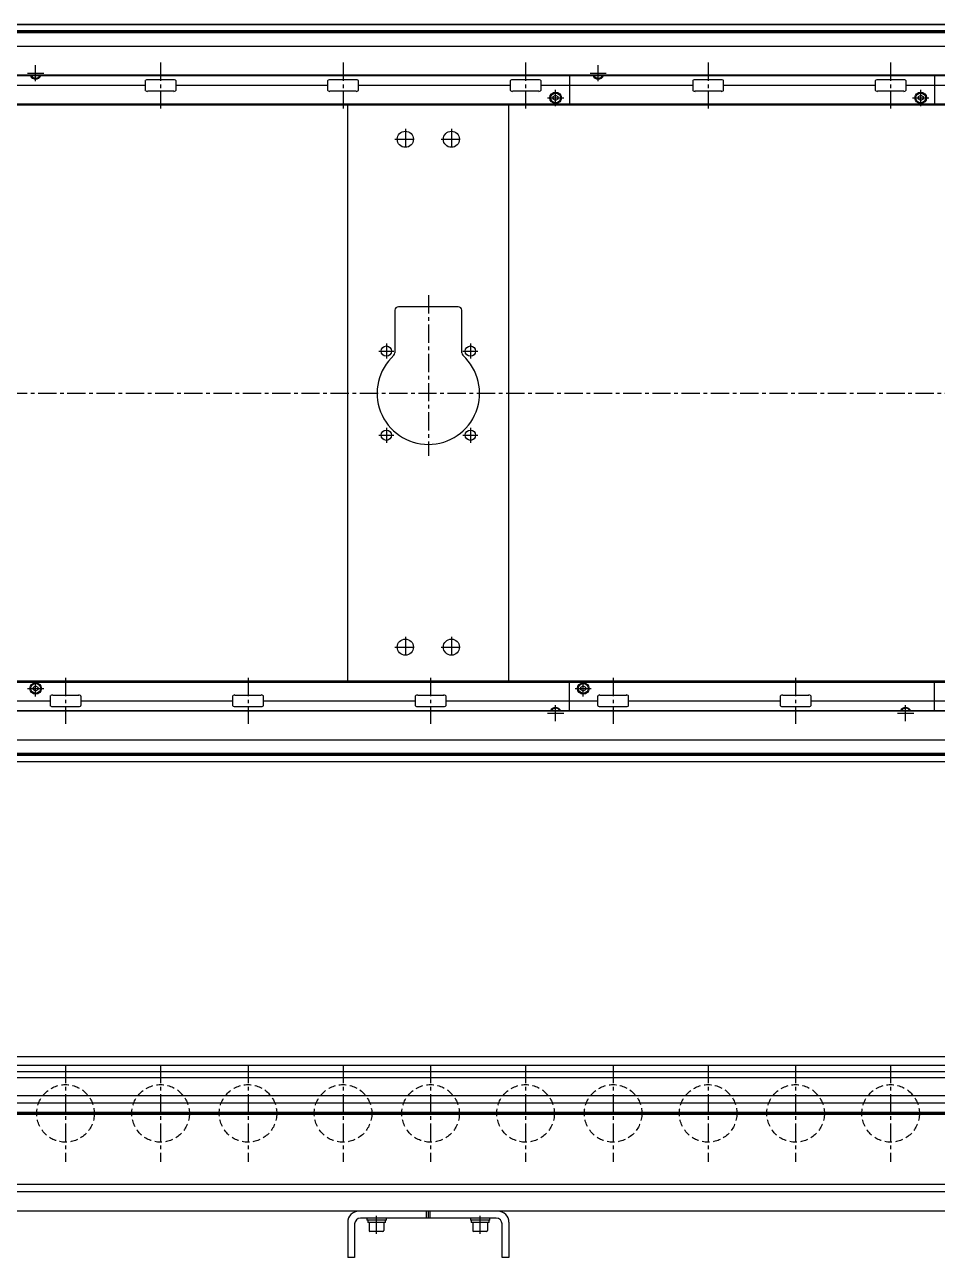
# Model space of a CAD drawing. Extents: x -10 to 4758, y -8 to 1151.
# Drawn here: x 2355 to 3147, y 28 to 1098 of the extents above; entities that cross this region are included whole.
import ezdxf

# ---------------------------------------------------------------- set-up
doc = ezdxf.new("R2010")
doc.units = 0
doc.header["$LTSCALE"] = 0.5
doc.linetypes.add('CENTER', pattern=[50.8, 31.75, -6.35, 6.35, -6.35])
doc.linetypes.add('DASHED', pattern=[19.05, 12.7, -6.35])
for name, color, linetype in [('MSM_CENTER', 1, 'CENTER'), ('MSM_CONTINUOUS', 7, 'CONTINUOUS'), ('MSM_DASHED', 4, 'DASHED')]:
    doc.layers.add(name, color=color, linetype=linetype)

msp = doc.modelspace()

# ---------------------------------------------------------------- linework, layer by layer
at = {"layer": 'MSM_CENTER'}
for p, q in [((2364.3, 1049.2), (2364.3, 1063.2)), ((2472.8, 1065.5), (2472.8, 1025.5)), ((2631.2, 1065.5), (2631.2, 1025.5)), ((2789.7, 1065.5), (2789.7, 1025.5)), ((2852.8, 1049.2), (2852.8, 1063.2)), ((2948.2, 1065.5), (2948.2, 1025.5)), ((3106.7, 1065.5), (3106.7, 1025.5)), ((2357.3, 1056.2), (2371.3, 1056.2)), ((2845.8, 1056.2), (2859.8, 1056.2)), ((2815.8, 1027.7), (2815.8, 1041.8)), ((3132.8, 1027.7), (3132.8, 1041.8)), ((2808.8, 1034.8), (2822.8, 1034.8)), ((3125.8, 1034.8), (3139.8, 1034.8)), ((2685.3, 1007.9), (2685.3, 989.9)), ((2725.3, 1007.9), (2725.3, 989.9)), ((2676.3, 998.9), (2694.3, 998.9)), ((2716.3, 998.9), (2734.3, 998.9)), ((2705.3, 863.4), (2705.3, 723.9)), ((2662.3, 814.9), (2675.3, 814.9)), ((2668.8, 821.4), (2668.8, 808.4)), ((2735.3, 814.9), (2748.3, 814.9)), ((2741.8, 821.4), (2741.8, 808.4)), ((359.8, 778.4), (3950.9, 778.4)), ((2662.3, 741.9), (2675.3, 741.9)), ((2668.8, 748.4), (2668.8, 735.4)), ((2735.3, 741.9), (2748.3, 741.9)), ((2741.8, 748.4), (2741.8, 735.4)), ((2676.3, 557.9), (2694.3, 557.9)), ((2685.3, 566.9), (2685.3, 548.9)), ((2716.3, 557.9), (2734.3, 557.9)), ((2725.3, 566.9), (2725.3, 548.9)), ((2364.3, 515), (2364.3, 529)), ((2390.2, 531.3), (2390.2, 491.3)), ((2548.7, 531.3), (2548.7, 491.3)), ((2707.2, 531.3), (2707.2, 491.3)), ((2839.8, 515), (2839.8, 529)), ((2865.7, 531.3), (2865.7, 491.3)), ((3024.2, 531.3), (3024.2, 491.3)), ((2357.3, 522), (2371.3, 522)), ((2832.8, 522), (2846.8, 522)), ((2815.8, 493.5), (2815.8, 507.5)), ((3119.7, 493.5), (3119.7, 507.5)), ((2808.8, 500.5), (2822.8, 500.5)), ((3112.7, 500.5), (3126.8, 500.5)), ((2390.2, 195), (2390.2, 111)), ((2472.8, 195), (2472.8, 111)), ((2548.7, 195), (2548.7, 111)), ((2631.2, 195), (2631.2, 111)), ((2707.2, 195), (2707.2, 111)), ((2789.7, 195), (2789.7, 111)), ((2865.7, 195), (2865.7, 111)), ((2948.2, 195), (2948.2, 111)), ((3024.2, 195), (3024.2, 111)), ((3106.7, 195), (3106.7, 111)), ((367.2, 153), (3941.2, 153)), ((2660.3, 48.4), (2660.3, 64)), ((2750.3, 48.4), (2750.3, 64))]:
    msp.add_line(p, q, dxfattribs=at)
at = {"layer": 'MSM_CONTINUOUS'}
for p, q in [((3940.8, 1098.4), (370.7, 1098.4)), ((3939.2, 1098.3), (372.2, 1098.3)), ((3914.6, 1092.9), (396.9, 1092.9)), ((3914.5, 1092), (397, 1092)), ((3914.6, 1091.2), (396.9, 1091.2)), ((3939.2, 1079.5), (372.2, 1079.5)), ((3939.2, 1054.1), (372.2, 1054.1)), ((3939.2, 1054.5), (422.2, 1054.5)), ((2364.3, 1053.9), (2363.9, 1054.1)), ((2364.6, 1054.1), (2364.3, 1053.9)), ((2459.3, 1049.5), (2459.3, 1041.5)), ((2484.2, 1050.5), (2461.3, 1050.5)), ((2486.2, 1041.5), (2486.2, 1049.5)), ((2617.8, 1049.5), (2617.8, 1041.5)), ((2642.7, 1050.5), (2619.8, 1050.5)), ((2644.7, 1041.5), (2644.7, 1049.5)), ((2776.3, 1049.5), (2776.3, 1041.5)), ((2801.2, 1050.5), (2778.3, 1050.5)), ((2803.2, 1041.5), (2803.2, 1049.5)), ((2827.8, 1054.1), (2827.8, 1029.4)), ((2852.8, 1053.9), (2852.4, 1054.1)), ((2853.1, 1054.1), (2852.8, 1053.9)), ((2934.8, 1049.5), (2934.8, 1041.5)), ((2959.7, 1050.5), (2936.8, 1050.5)), ((2961.7, 1041.5), (2961.7, 1049.5)), ((3093.3, 1049.5), (3093.3, 1041.5)), ((3118.2, 1050.5), (3095.3, 1050.5)), ((3120.2, 1041.5), (3120.2, 1049.5)), ((3144.8, 1054.1), (3144.8, 1029.4)), ((2459.3, 1045.5), (2327.7, 1045.5)), ((2484.2, 1040.5), (2461.3, 1040.5)), ((2617.8, 1045.5), (2486.2, 1045.5)), ((2642.7, 1040.5), (2619.8, 1040.5)), ((2776.3, 1045.5), (2644.7, 1045.5)), ((2801.2, 1040.5), (2778.3, 1040.5)), ((2934.8, 1045.5), (2803.2, 1045.5)), ((2959.7, 1040.5), (2936.8, 1040.5)), ((3093.3, 1045.5), (2961.7, 1045.5)), ((3118.2, 1040.5), (3095.3, 1040.5)), ((3251.8, 1045.5), (3120.2, 1045.5)), ((3937.3, 1029.4), (450.3, 1029.4)), ((3940.8, 1028.4), (450.3, 1028.4)), ((2635.3, 528.4), (2635.3, 1028.4)), ((2775.3, 528.4), (2775.3, 1028.4)), ((2813.8, 1035.9), (2815.8, 1037.1)), ((2813.8, 1033.6), (2813.8, 1035.9)), ((2815.8, 1032.4), (2813.8, 1033.6)), ((2815.8, 1037.1), (2817.8, 1035.9)), ((2817.8, 1033.6), (2815.8, 1032.4)), ((2817.8, 1035.9), (2817.8, 1033.6)), ((3130.8, 1035.9), (3132.8, 1037.1)), ((3130.8, 1033.6), (3130.8, 1035.9)), ((3132.8, 1032.4), (3130.8, 1033.6)), ((3132.8, 1037.1), (3134.8, 1035.9)), ((3134.8, 1033.6), (3132.8, 1032.4)), ((3134.8, 1035.9), (3134.8, 1033.6)), ((2676.3, 850.4), (2676.3, 813.5)), ((2731.3, 853.4), (2679.3, 853.4)), ((2734.3, 813.5), (2734.3, 850.4)), ((3940.8, 528.4), (450.3, 528.4)), ((450.3, 527.4), (3937.3, 527.4)), ((2827.8, 502.6), (2827.8, 527.4)), ((3144.8, 502.6), (3144.8, 527.4)), ((2362.3, 523.2), (2364.3, 524.4)), ((2362.3, 520.9), (2362.3, 523.2)), ((2364.3, 519.7), (2362.3, 520.9)), ((2364.3, 524.4), (2366.3, 523.2)), ((2366.3, 520.9), (2364.3, 519.7)), ((2366.3, 523.2), (2366.3, 520.9)), ((2376.8, 515.3), (2376.8, 507.3)), ((2378.8, 516.3), (2401.7, 516.3)), ((2403.7, 507.3), (2403.7, 515.3)), ((2535.3, 515.3), (2535.3, 507.3)), ((2537.3, 516.3), (2560.2, 516.3)), ((2562.2, 507.3), (2562.2, 515.3)), ((2693.8, 515.3), (2693.8, 507.3)), ((2695.8, 516.3), (2718.7, 516.3)), ((2720.7, 507.3), (2720.7, 515.3)), ((2837.8, 523.2), (2839.8, 524.4)), ((2837.8, 520.9), (2837.8, 523.2)), ((2839.8, 519.7), (2837.8, 520.9)), ((2839.8, 524.4), (2841.8, 523.2)), ((2841.8, 520.9), (2839.8, 519.7)), ((2841.8, 523.2), (2841.8, 520.9)), ((2852.3, 515.3), (2852.3, 507.3)), ((2854.3, 516.3), (2877.2, 516.3)), ((2879.2, 507.3), (2879.2, 515.3)), ((3010.8, 515.3), (3010.8, 507.3)), ((3012.8, 516.3), (3035.7, 516.3)), ((3037.7, 507.3), (3037.7, 515.3)), ((2245.2, 511.3), (2376.8, 511.3)), ((2378.8, 506.3), (2401.7, 506.3)), ((2403.7, 511.3), (2535.3, 511.3)), ((2537.3, 506.3), (2560.2, 506.3)), ((2562.2, 511.3), (2693.8, 511.3)), ((2695.8, 506.3), (2718.7, 506.3)), ((2720.7, 511.3), (2852.3, 511.3)), ((2854.3, 506.3), (2877.2, 506.3)), ((2879.2, 511.3), (3010.8, 511.3)), ((3012.8, 506.3), (3035.7, 506.3)), ((3037.7, 511.3), (3169.3, 511.3)), ((3939.2, 502.6), (372.2, 502.6)), ((3939.2, 502.2), (422.2, 502.2)), ((2815.4, 502.6), (2815.8, 502.9)), ((2815.8, 502.9), (2816.1, 502.6)), ((3119.4, 502.6), (3119.7, 502.9)), ((3119.7, 502.9), (3120.1, 502.6)), ((3939.2, 477.2), (372.2, 477.2)), ((3914.6, 465.6), (396.9, 465.6)), ((3914.6, 463.9), (396.9, 463.9)), ((3914.5, 464.7), (397, 464.7)), ((3940.8, 458.4), (370.7, 458.4)), ((3939.2, 458.4), (372.2, 458.4)), ((3939.2, 202), (372.2, 202)), ((3939.2, 194.6), (674.4, 194.6)), ((3823.2, 189), (676.6, 189)), ((3823.2, 184), (678.6, 184)), ((3723.2, 168.2), (667.2, 168.2)), ((3723.2, 161.8), (682.2, 161.8)), ((3723.2, 153.9), (682.2, 153.9)), ((3723.2, 153), (682.2, 153)), ((3723.2, 152.1), (682.2, 152.1)), ((3723.2, 91.3), (682.2, 91.3)), ((3723.2, 84.8), (679.7, 84.8)), ((3940.8, 68), (472.2, 68)), ((2703.8, 62), (2703.8, 68)), ((2705.3, 62), (2705.3, 68)), ((2706.8, 62), (2706.8, 68)), ((2635.3, 58.5), (2635.3, 28)), ((2641.3, 57), (2641.3, 28)), ((2764.3, 62), (2646.3, 62)), ((2651.8, 62), (2651.8, 60.4)), ((2668.8, 60.4), (2651.8, 60.4)), ((2652.6, 60.4), (2652.6, 58.4)), ((2668, 58.4), (2652.6, 58.4)), ((2653.8, 58.4), (2653.8, 51.2)), ((2666.8, 51.2), (2666.8, 58.4)), ((2668, 58.4), (2668, 60.4)), ((2668.8, 60.4), (2668.8, 62)), ((2741.8, 62), (2741.8, 60.4)), ((2758.8, 60.4), (2741.8, 60.4)), ((2742.6, 60.4), (2742.6, 58.4)), ((2758, 58.4), (2742.6, 58.4)), ((2743.8, 58.4), (2743.8, 51.2)), ((2756.8, 51.2), (2756.8, 58.4)), ((2758, 58.4), (2758, 60.4)), ((2758.8, 60.4), (2758.8, 62)), ((2769.3, 28), (2769.3, 57)), ((2775.3, 58.5), (2775.3, 28)), ((2665.9, 50.4), (2654.6, 50.4)), ((2755.9, 50.4), (2744.6, 50.4)), ((2641.3, 28), (2635.3, 28)), ((2775.3, 28), (2769.3, 28))]:
    msp.add_line(p, q, dxfattribs=at)
for centre, radius in [((2815.8, 1034.8), 5), ((2815.8, 1034.8), 4.25), ((3132.8, 1034.8), 5), ((3132.8, 1034.8), 4.25), ((2685.3, 998.9), 7), ((2725.3, 998.9), 7), ((2668.8, 814.9), 4.5), ((2741.8, 814.9), 4.5), ((2668.8, 741.9), 4.5), ((2741.8, 741.9), 4.5), ((2685.3, 557.9), 7), ((2725.3, 557.9), 7), ((2364.3, 522), 5), ((2364.3, 522), 4.25), ((2839.8, 522), 5), ((2839.8, 522), 4.25)]:
    msp.add_circle(centre, radius, dxfattribs=at)
for centre, radius, start, end in [((2364.3, 1056.2), 5, 204.8346, 335.1654), ((2364.3, 1056.2), 4.25, 209.6116, 330.3884), ((2460.2, 1049.4), 0.882, 115.5328, 172.1027), ((2461.3, 1047.1), 3.41, 89.6687, 115.2454), ((2484.2, 1047.1), 3.41, 64.7546, 90.3313), ((2485.3, 1049.4), 0.882, 7.8973, 64.4672), ((2618.7, 1049.4), 0.882, 115.5328, 172.1027), ((2619.8, 1047.1), 3.41, 89.6687, 115.2454), ((2642.7, 1047.1), 3.41, 64.7546, 90.3313), ((2643.8, 1049.4), 0.882, 7.8973, 64.4672), ((2777.2, 1049.4), 0.882, 115.5328, 172.1027), ((2778.3, 1047.1), 3.41, 89.6687, 115.2454), ((2801.2, 1047.1), 3.41, 64.7546, 90.3313), ((2802.3, 1049.4), 0.882, 7.8973, 64.4672), ((2852.8, 1056.2), 5, 204.8346, 335.1654), ((2852.8, 1056.2), 4.25, 209.6116, 330.3884), ((2935.7, 1049.4), 0.882, 115.5328, 172.1027), ((2936.8, 1047.1), 3.41, 89.6687, 115.2454), ((2959.7, 1047.1), 3.41, 64.7546, 90.3313), ((2960.8, 1049.4), 0.882, 7.8973, 64.4672), ((3094.2, 1049.4), 0.882, 115.5328, 172.1027), ((3095.3, 1047.1), 3.41, 89.6687, 115.2454), ((3118.2, 1047.1), 3.41, 64.7546, 90.3313), ((3119.3, 1049.4), 0.882, 7.8973, 64.4672), ((2460.2, 1041.6), 0.882, 187.8973, 244.4672), ((2461.3, 1043.9), 3.41, 244.7546, 270.3313), ((2484.2, 1043.9), 3.41, 269.6687, 295.2454), ((2485.3, 1041.6), 0.882, 295.5328, 352.1027), ((2618.7, 1041.6), 0.882, 187.8973, 244.4672), ((2619.8, 1043.9), 3.41, 244.7546, 270.3313), ((2642.7, 1043.9), 3.41, 269.6687, 295.2454), ((2643.8, 1041.6), 0.882, 295.5328, 352.1027), ((2777.2, 1041.6), 0.882, 187.8973, 244.4672), ((2778.3, 1043.9), 3.41, 244.7546, 270.3313), ((2801.2, 1043.9), 3.41, 269.6687, 295.2454), ((2802.3, 1041.6), 0.882, 295.5328, 352.1027), ((2935.7, 1041.6), 0.882, 187.8973, 244.4672), ((2936.8, 1043.9), 3.41, 244.7546, 270.3313), ((2959.7, 1043.9), 3.41, 269.6687, 295.2454), ((2960.8, 1041.6), 0.882, 295.5328, 352.1027), ((3094.2, 1041.6), 0.882, 187.8973, 244.4672), ((3095.3, 1043.9), 3.41, 244.7546, 270.3313), ((3118.2, 1043.9), 3.41, 269.6687, 295.2454), ((3119.3, 1041.6), 0.882, 295.5328, 352.1027), ((2679.3, 850.4), 3, 90, 180), ((2731.3, 850.4), 3, 0, 90), ((2705.3, 778.4), 44.5, 132.3521, 47.6479), ((2673.2, 813.5), 3, 312.3521, 360), ((2737.3, 813.5), 3, 180, 227.6479), ((2377.7, 515.2), 0.882, 115.5328, 172.1027), ((2378.8, 512.9), 3.41, 89.6687, 115.2454), ((2401.7, 512.9), 3.41, 64.7546, 90.3313), ((2402.8, 515.2), 0.882, 7.8973, 64.4672), ((2536.2, 515.2), 0.882, 115.5328, 172.1027), ((2537.3, 512.9), 3.41, 89.6687, 115.2454), ((2560.2, 512.9), 3.41, 64.7546, 90.3313), ((2561.3, 515.2), 0.882, 7.8973, 64.4672), ((2694.7, 515.2), 0.882, 115.5328, 172.1027), ((2695.8, 512.9), 3.41, 89.6687, 115.2454), ((2718.7, 512.9), 3.41, 64.7546, 90.3313), ((2719.8, 515.2), 0.882, 7.8973, 64.4672), ((2853.2, 515.2), 0.882, 115.5328, 172.1027), ((2854.3, 512.9), 3.41, 89.6687, 115.2454), ((2877.2, 512.9), 3.41, 64.7546, 90.3313), ((2878.3, 515.2), 0.882, 7.8973, 64.4672), ((3011.7, 515.2), 0.882, 115.5328, 172.1027), ((3012.8, 512.9), 3.41, 89.6687, 115.2454), ((3035.7, 512.9), 3.41, 64.7546, 90.3313), ((3036.8, 515.2), 0.882, 7.8973, 64.4672), ((2377.7, 507.4), 0.882, 187.8973, 244.4672), ((2378.8, 509.7), 3.41, 244.7546, 270.3313), ((2401.7, 509.7), 3.41, 269.6687, 295.2454), ((2402.8, 507.4), 0.882, 295.5328, 352.1027), ((2536.2, 507.4), 0.882, 187.8973, 244.4672), ((2537.3, 509.7), 3.41, 244.7546, 270.3313), ((2560.2, 509.7), 3.41, 269.6687, 295.2454), ((2561.3, 507.4), 0.882, 295.5328, 352.1027), ((2694.7, 507.4), 0.882, 187.8973, 244.4672), ((2695.8, 509.7), 3.41, 244.7546, 270.3313), ((2718.7, 509.7), 3.41, 269.6687, 295.2454), ((2719.8, 507.4), 0.882, 295.5328, 352.1027), ((2815.8, 500.5), 5, 24.8346, 155.1654), ((2815.8, 500.5), 4.25, 29.6116, 150.3884), ((2853.2, 507.4), 0.882, 187.8973, 244.4672), ((2854.3, 509.7), 3.41, 244.7546, 270.3313), ((2877.2, 509.7), 3.41, 269.6687, 295.2454), ((2878.3, 507.4), 0.882, 295.5328, 352.1027), ((3011.7, 507.4), 0.882, 187.8973, 244.4672), ((3012.8, 509.7), 3.41, 244.7546, 270.3313), ((3035.7, 509.7), 3.41, 269.6687, 295.2454), ((3036.8, 507.4), 0.882, 295.5328, 352.1027), ((3119.7, 500.5), 5, 24.8346, 155.1654), ((3119.7, 500.5), 4.25, 29.6116, 150.3884), ((2644.8, 58.5), 9.5, 90, 180), ((2765.8, 58.5), 9.5, 0, 90), ((2646.3, 57), 5, 90, 180), ((2764.3, 57), 5, 0, 90), ((2654.6, 51.2), 0.8, 180, 270), ((2665.9, 51.2), 0.8, 270, 0), ((2744.6, 51.2), 0.8, 180, 270), ((2755.9, 51.2), 0.8, 270, 0)]:
    msp.add_arc(centre, radius, start, end, dxfattribs=at)
at = {"layer": 'MSM_DASHED'}
for centre in [(2390.2, 153), (2472.8, 153), (2548.7, 153), (2631.2, 153), (2707.2, 153), (2789.7, 153), (2865.7, 153), (2948.2, 153), (3024.2, 153), (3106.7, 153)]:
    msp.add_circle(centre, 25, dxfattribs=at)

doc.saveas('drawing.dxf')
